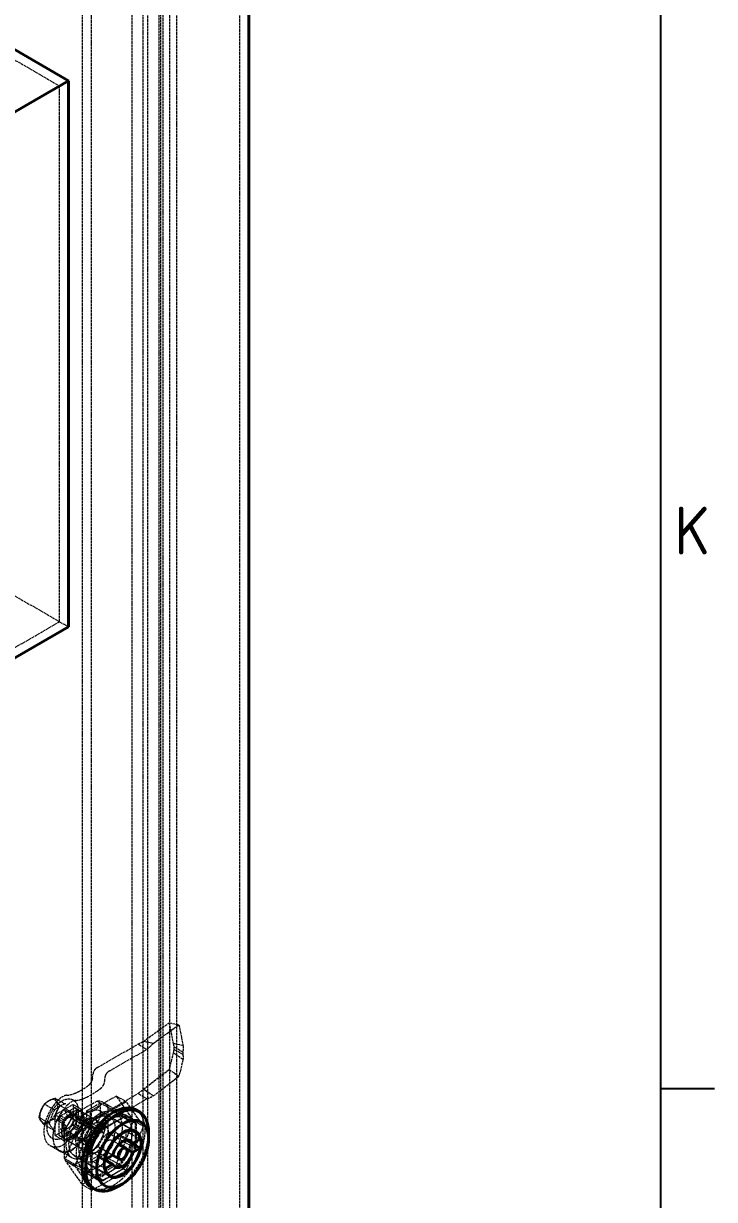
# Model space of a CAD drawing. Header units: millimetres. Extents: x 0 to 3567, y 0 to 2523.
# Drawn here: x 3387 to 3517.2, y 2081.6 to 2303.1 of the extents above; entities that cross this region are included whole.
import ezdxf

# ---------------------------------------------------------------- set-up
doc = ezdxf.new("R2010")
doc.units = ezdxf.units.MM
doc.header["$LTSCALE"] = 3
doc.linetypes.add('DASHED', pattern=[0.2067, 0.1654, -0.0413])
doc.layers.get('0').update_dxf_attribs({"color": 3, "lineweight": 25, "true_color": 0x00ff00})
doc.layers.add('가려진 것(ISO)', color=2, linetype='DASHED', lineweight=18, true_color=0xffff00)
doc.layers.add('가시적인 것(ISO)', color=3, linetype='Continuous', lineweight=40, true_color=0x00ff00)
doc.layers.add('경계(ISO)', color=7, linetype='Continuous', lineweight=25)
doc.styles.add('문자 텍스트_PSTEK_POSCO', font='isocp.shx')

# ---------------------------------------------------------------- blocks, each defined once
blk = doc.blocks.new('경계 Default Border')
at = {"layer": '경계(ISO)'}
blk.add_line((1169, 700.833), (1172.4, 700.833), dxfattribs=at)
at = {"layer": '경계(ISO)', "flags": 128}
blk.add_lwpolyline([(20, 20), (20, 821), (1169, 821), (1169, 20), (20, 20)], dxfattribs=at)
at = {"layer": '경계(ISO)', "color": 2, "true_color": 0xffff00, "insert": (1169.878, 734.361), "char_height": 3, "attachment_point": 7, "style": '문자 텍스트_PSTEK_POSCO'}
blk.add_mtext('K', dxfattribs=at)

msp = doc.modelspace()

# ---------------------------------------------------------------- linework, layer by layer
at = {"layer": '가려진 것(ISO)'}
for p, q in [((3412.9167, 2066.4377), (3412.9167, 2392.7098)), ((3414.6137, 2065.4579), (3414.6137, 2392.2199)), ((3415.8865, 2064.7231), (3415.8865, 2390.9951)), ((3427.7659, 2057.8645), (3427.7659, 2384.1365)), ((3409.5225, 2381.932), (3409.5225, 2068.3973)), ((3410.3711, 2381.4421), (3410.3711, 2067.9074)), ((3412.4924, 2367.48), (3412.4924, 2071.5817)), ((3413.3409, 2071.0918), (3413.3409, 2366.9901)), ((3398.0674, 2324.8581), (3398.0674, 2098.5252)), ((3407.4012, 2322.124), (3407.4012, 2096.362)), ((3399.7645, 2316.7351), (3399.7645, 2095.0968)), ((3382.7939, 2297.7185), (3393.8248, 2291.3499)), ((3393.8248, 2190.4309), (3393.8248, 2291.3499)), ((3382.7939, 2196.7996), (3393.8248, 2190.4309)), ((3264, 2115.4765), (3393.8248, 2190.4309)), ((3393.8248, 2190.4309), (3395.5218, 2189.4511)), ((3409.6194, 2111.3776), (3414.46, 2114.8951)), ((3411.4733, 2110.9971), (3416.314, 2114.5146)), ((3414.46, 2114.8951), (3416.314, 2114.5146)), ((3414.46, 2114.8951), (3415.2153, 2110.9725)), ((3416.314, 2114.5146), (3417.0693, 2110.592)), ((3410.2095, 2111.2565), (3409.6194, 2111.3776)), ((3411.4733, 2110.9971), (3410.2095, 2111.2565)), ((3415.8054, 2110.8514), (3415.2153, 2110.9725)), ((3400.9602, 2106.4631), (3408.5538, 2110.8436)), ((3403.2665, 2105.8348), (3410.2502, 2109.8634)), ((3409.0938, 2110.5316), (3408.5538, 2110.8436)), ((3410.2502, 2109.8634), (3409.0938, 2110.5316)), ((3415.2153, 2109.2255), (3414.46, 2106.07)), ((3415.8054, 2108.823), (3415.2153, 2109.2255)), ((3415.8849, 2110.04), (3415.3449, 2110.352)), ((3415.3449, 2110.352), (3415.3449, 2109.8621)), ((3415.8849, 2109.5501), (3415.3449, 2109.8621)), ((3417.0693, 2110.592), (3415.8054, 2110.8514)), ((3417.0693, 2107.9609), (3415.8054, 2108.823)), ((3417.0413, 2109.3718), (3415.8849, 2110.04)), ((3417.0413, 2108.8819), (3415.8849, 2109.5501)), ((3417.0413, 2109.3718), (3417.0413, 2108.8819)), ((3417.0693, 2107.9609), (3416.314, 2104.8054)), ((3409.6194, 2102.3643), (3414.46, 2106.07)), ((3411.4733, 2101.0998), (3416.314, 2104.8054)), ((3414.46, 2106.07), (3416.314, 2104.8054)), ((3410.2095, 2101.9618), (3409.6194, 2102.3643)), ((3394.723, 2099.6287), (3392.9197, 2100.6699)), ((3396.41, 2100.2749), (3396.48, 2100.2346)), ((3400.8986, 2100.1361), (3396.7636, 2097.7488)), ((3404.5268, 2101.083), (3398.0568, 2097.3475)), ((3406.3936, 2100.0052), (3399.9236, 2096.2698)), ((3400.8986, 2100.1361), (3406.0746, 2097.1477)), ((3400.9602, 2097.1551), (3408.5538, 2101.5355)), ((3403.2665, 2096.5267), (3410.2502, 2100.5553)), ((3407.7618, 2096.4807), (3404.5268, 2101.083)), ((3404.5268, 2101.083), (3406.3936, 2100.0052)), ((3409.6286, 2095.4029), (3406.3936, 2100.0052)), ((3409.0938, 2101.2235), (3408.5538, 2101.5355)), ((3410.2502, 2100.5553), (3409.0938, 2101.2235)), ((3411.4733, 2101.0998), (3410.2095, 2101.9618)), ((3392.7634, 2098.4974), (3390.9601, 2099.5385)), ((3392.9755, 2097.5467), (3396.3711, 2099.5054)), ((3395.7027, 2098.2348), (3393.8995, 2099.276)), ((3396.6527, 2098.8605), (3394.0515, 2097.3587)), ((3394.6632, 2098.545), (3397.124, 2097.1243)), ((3395.403, 2097.263), (3394.6632, 2098.545)), ((3394.6719, 2096.5665), (3398.0674, 2098.5252)), ((3397.5861, 2098.3216), (3394.9849, 2096.8198)), ((3395.7006, 2098.0518), (3399.3917, 2095.9208)), ((3396.3711, 2099.5054), (3396.3711, 2095.5862)), ((3396.3711, 2099.5054), (3398.0674, 2098.5252)), ((3396.6527, 2098.8605), (3397.5861, 2098.3216)), ((3396.7636, 2097.7488), (3401.9396, 2094.7604)), ((3396.8521, 2098.7726), (3402.3676, 2095.5883)), ((3397.028, 2095.6403), (3397.028, 2098.6439)), ((3397.5861, 2098.3216), (3397.9613, 2098.105)), ((3397.9613, 2095.1014), (3397.9613, 2098.105)), ((3398.0674, 2098.5252), (3398.0674, 2094.606)), ((3401.463, 2099.7491), (3398.9163, 2098.2801)), ((3398.9163, 2098.2801), (3398.9163, 2095.8306)), ((3398.9163, 2098.2801), (3399.5513, 2097.9131)), ((3400.5844, 2098.5095), (3399.5513, 2097.9131)), ((3399.5513, 2097.9131), (3399.5513, 2095.4636)), ((3405.1028, 2097.6889), (3401.2144, 2095.444)), ((3401.463, 2099.7491), (3401.463, 2097.2996)), ((3401.4631, 2099.7343), (3401.4631, 2097.2848)), ((3401.4882, 2098.2783), (3408.1492, 2094.4326)), ((3402.1011, 2099.8298), (3407.2771, 2096.8414)), ((3402.9677, 2094.1669), (3402.9677, 2098.9415)), ((3404.3368, 2098.0193), (3406.2036, 2096.9416)), ((3405.9513, 2097.199), (3405.1028, 2097.6889)), ((3391.7835, 2095.9721), (3389.9803, 2097.0132)), ((3392.7634, 2094.5782), (3390.9601, 2095.6193)), ((3394.723, 2095.7096), (3392.9197, 2096.7507)), ((3392.9755, 2093.6275), (3392.9755, 2097.5467)), ((3392.9755, 2097.5467), (3394.6719, 2096.5665)), ((3396.3711, 2095.5862), (3392.9755, 2093.6275)), ((3393.6763, 2096.7088), (3394.6097, 2096.1699)), ((3393.6763, 2096.7088), (3393.6763, 2093.7052)), ((3394.0515, 2097.3587), (3394.9849, 2096.8198)), ((3394.6097, 2096.1699), (3394.6097, 2093.1663)), ((3394.6719, 2092.6473), (3394.6719, 2096.5665)), ((3398.0568, 2097.3475), (3394.8218, 2089.0098)), ((3395.403, 2097.263), (3397.8637, 2095.8423)), ((3400.3448, 2095.0241), (3396.1021, 2097.4736)), ((3396.3711, 2095.5862), (3398.0674, 2094.606)), ((3399.9236, 2096.2698), (3396.6886, 2087.932)), ((3397.028, 2095.6403), (3397.9613, 2095.1014)), ((3397.8637, 2095.8423), (3397.124, 2097.1243)), ((3398.0568, 2097.3475), (3399.9236, 2096.2698)), ((3399.7859, 2095.5874), (3398.3058, 2095.5871)), ((3398.3058, 2095.5871), (3400.7665, 2094.1664)), ((3398.9163, 2095.8306), (3401.463, 2097.2996)), ((3398.9163, 2095.8306), (3399.5513, 2095.4636)), ((3399.5513, 2095.4636), (3400.5844, 2096.06)), ((3399.7859, 2095.5874), (3402.2466, 2094.1667)), ((3400.3611, 2096.816), (3400.5732, 2096.6935)), ((3406.0746, 2097.1477), (3401.9396, 2094.7604)), ((3402.0629, 2094.9541), (3405.9513, 2097.199)), ((3403.2676, 2097.1471), (3407.6372, 2094.6243)), ((3404.5268, 2088.143), (3407.7618, 2096.4807)), ((3406.0746, 2097.1477), (3408.1437, 2095.9532)), ((3407.3071, 2096.8933), (3406.4586, 2097.3832)), ((3407.4012, 2091.872), (3407.4012, 2096.362)), ((3408.2497, 2095.8721), (3407.4012, 2096.362)), ((3407.7618, 2096.4807), (3409.6286, 2095.4029)), ((3408.1437, 2091.1785), (3408.1437, 2095.9532)), ((3408.2497, 2095.8721), (3408.2497, 2091.3821)), ((3392.9755, 2093.6275), (3394.6719, 2092.6473)), ((3393.6763, 2093.7052), (3394.6097, 2093.1663)), ((3393.8521, 2093.5765), (3399.3676, 2090.3921)), ((3393.9006, 2094.9341), (3397.5917, 2092.8031)), ((3394.0515, 2093.4885), (3396.6527, 2094.9903)), ((3398.8448, 2092.426), (3394.6021, 2094.8755)), ((3398.0674, 2094.606), (3394.6719, 2092.6473)), ((3394.6945, 2094.165), (3399.8705, 2091.1767)), ((3394.6945, 2094.165), (3394.6945, 2089.3904)), ((3394.9849, 2092.9496), (3397.5861, 2094.4514)), ((3396.6527, 2094.9903), (3397.5861, 2094.4514)), ((3398.0674, 2094.606), (3398.0674, 2075.0109)), ((3399.7645, 2094.6069), (3399.7645, 2095.0968)), ((3399.7645, 2094.6069), (3399.7645, 2090.9731)), ((3402.2466, 2094.1667), (3400.7665, 2094.1664)), ((3402.0629, 2094.9541), (3401.2144, 2095.444)), ((3402.9677, 2094.1669), (3408.1437, 2091.1785)), ((3404.4139, 2094.2336), (3407.1292, 2092.6659)), ((3406.3055, 2094.5131), (3404.8706, 2093.6847)), ((3406.4254, 2092.7871), (3404.8706, 2093.6847)), ((3406.3055, 2094.5131), (3409.0208, 2092.9454)), ((3406.3936, 2087.0652), (3409.6286, 2095.4029)), ((3392.0337, 2091.7536), (3393.73, 2090.7734)), ((3392.33, 2093.2082), (3392.4, 2093.1678)), ((3394.6097, 2093.1663), (3394.9849, 2092.9496)), ((3394.8404, 2092.9366), (3397.5132, 2091.3934)), ((3398.9159, 2093.1372), (3398.4917, 2092.8922)), ((3398.9159, 2091.463), (3398.9159, 2086.973)), ((3399.7645, 2090.9731), (3398.9159, 2091.463)), ((3401.1071, 2091.5118), (3399.6723, 2090.6834)), ((3399.8705, 2091.1767), (3399.8705, 2086.402)), ((3403.8224, 2089.9442), (3401.1071, 2091.5118)), ((3403.5889, 2092.8047), (3405.0116, 2091.9832)), ((3404.8706, 2092.0191), (3405.4125, 2092.3319)), ((3406.4371, 2091.1147), (3404.8706, 2092.0191)), ((3405.9958, 2092.6687), (3406.3055, 2092.8475)), ((3406.3055, 2092.8475), (3406.413, 2092.7853)), ((3408.2497, 2091.3821), (3407.4012, 2091.872)), ((3407.4012, 2091.872), (3407.4012, 2069.6221)), ((3393.6704, 2090.9101), (3396.1311, 2089.4894)), ((3394.6945, 2089.3904), (3399.8705, 2086.402)), ((3394.8218, 2089.0098), (3398.0568, 2084.4075)), ((3394.8218, 2089.0098), (3396.6886, 2087.932)), ((3396.5982, 2089.8086), (3403.2592, 2085.9629)), ((3396.7636, 2088.1958), (3400.8986, 2090.5831)), ((3398.4676, 2088.8333), (3402.8372, 2086.3104)), ((3399.6723, 2090.6834), (3402.3343, 2089.1465)), ((3399.6723, 2089.0178), (3401.1071, 2089.8462)), ((3399.6723, 2089.0178), (3402.3061, 2087.4971)), ((3399.7645, 2086.4831), (3399.7645, 2090.9731)), ((3400.8986, 2090.5831), (3406.0746, 2087.5947)), ((3402.3328, 2089.1385), (3401.1071, 2089.8462)), ((3401.5639, 2089.2973), (3404.2792, 2087.7296)), ((3402.3889, 2090.7262), (3403.7829, 2089.9214)), ((3395.5611, 2088.5021), (3400.7371, 2085.5138)), ((3396.6886, 2087.932), (3399.9236, 2083.3297)), ((3398.0568, 2084.4075), (3404.5268, 2088.143)), ((3398.2468, 2087.4712), (3400.1136, 2086.3934)), ((3399.7645, 2086.4831), (3398.9159, 2086.973)), ((3399.9236, 2083.3297), (3406.3936, 2087.0652)), ((3401.2144, 2085.646), (3405.1028, 2087.891)), ((3401.9396, 2085.2074), (3406.0746, 2087.5947)), ((3405.9513, 2087.4011), (3402.0629, 2085.1561)), ((3404.5268, 2088.143), (3406.3936, 2087.0652)), ((3405.9513, 2087.4011), (3405.1028, 2087.891)), ((3398.0568, 2084.4075), (3399.9236, 2083.3297)), ((3399.7645, 2086.4831), (3399.7645, 2074.0311)), ((3400.7071, 2085.4618), (3399.8586, 2085.9517)), ((3399.8705, 2086.402), (3401.9396, 2085.2074)), ((3402.0629, 2085.1561), (3401.2144, 2085.646))]:
    msp.add_line(p, q, dxfattribs=at)
for centre, major_axis, ratio, start_param, end_param in [((3403.0806, 2105.2378), (-3, 0), 0.57735027, 5.49736166, 5.69199584), ((3405.3869, 2104.6095), (3, 0), 0.57735027, 2.35576901, 2.55042781), ((3391.7883, 2098.2321), (1.2, 2.0785), 0.57735027, 0.78539816, 1.83259571), ((3394.8855, 2096.6889), (-2.8518, -4.9353), 0.57759587, 4.21366934, 6.78233075), ((3391.7883, 2098.2321), (1.2, 2.0785), 0.57735027, 6.02138587, 7.06858347), ((3391.7883, 2098.2321), (1.2, 2.0785), 0.57735027, 4.97418837, 6.02138587), ((3394.3458, 2098.4922), (1.501, 2.5975), 0.57759587, 0.3818187, 1.07207669), ((3397.6812, 2109.4263), (-4.5029, -7.7926), 0.57759587, 0.3818187, 0.71306274), ((3396.0422, 2097.512), (1.501, 2.5975), 0.57759587, 0.3818187, 1.07207669), ((3399.3775, 2108.446), (-4.5029, -7.7926), 0.57759587, 0.3818187, 0.71306276), ((3398.8311, 2094.166), (3.27, 5.6638), 0.57735027, 5.96128218, 6.60508843), ((3391.7883, 2098.2321), (-1.2, -2.0785), 0.57735027, 4.97418837, 6.02138587), ((3391.7883, 2098.2321), (-1.2, -2.0785), 0.57735027, 0.78539816, 1.83259571), ((3396.3704, 2095.5867), (-2.7, -4.6765), 0.57735027, 4.39048585, 8.17588476), ((3396.5819, 2095.7087), (-2.8518, -4.9353), 0.57759587, 4.21366934, 6.78233075), ((3398.8311, 2094.166), (3.27, 5.6638), 0.57735027, 1.2488932, 1.89269945), ((3396.2855, 2095.6356), (1.5, 2.5981), 0.57735027, 0.12541083, 1.44538549), ((3395.3521, 2096.1745), (1.5, 2.5981), 0.57735027, 6.15777447, 6.40859614), ((3396.2855, 2095.6356), (1.5, 2.5981), 0.57735027, 4.83779981, 6.15777447), ((3404.0071, 2091.1776), (-4.2, -7.2746), 0.57735027, 0, 3.14159265), ((3398.4631, 2099.7343), (3, 0), 0.57735027, 5.49778714, 6.29175516), ((3403.1586, 2091.6675), (3.3, 5.7158), 0.57735027, 5.92748681, 6.6388838), ((3391.7883, 2098.2321), (-1.2, -2.0785), 0.57735027, 6.02138587, 7.06858347), ((3395.3521, 2096.1745), (1.5, 2.5981), 0.57735027, 1.44538549, 1.69620716), ((3396.2855, 2095.6356), (-1.5, -2.5981), 0.57735027, 4.83779981, 6.15777447), ((3396.3704, 2095.5867), (-1.53, -2.65), 0.57735027, 4.39048585, 8.17588476), ((3398.8311, 2094.166), (-2.7, -4.6765), 0.57735027, 4.39048585, 8.17588476), ((3395.3521, 2096.1745), (1.5, 2.5981), 0.57735027, 4.58697815, 4.83779981), ((3398.8311, 2094.166), (1.53, 2.65), 0.57735027, 5.03429211, 7.53207851), ((3398.4631, 2097.2848), (3, 0), 0.57735027, 5.49778714, 6.29175516), ((3403.0806, 2095.9298), (3, 0), 0.57735027, 2.35576901, 2.55040319), ((3405.3869, 2095.3014), (-3, 0), 0.57735027, 5.49736166, 5.69202046), ((3404.0071, 2091.1776), (3.3, 5.7158), 0.57735027, 5.92748681, 6.6388838), ((3404.0071, 2091.1776), (3.27, 5.6638), 0.57735027, 5.96128218, 6.60508843), ((3395.3521, 2096.1745), (-1.5, -2.5981), 0.57735027, 6.15777447, 6.40859614), ((3396.2855, 2095.6356), (-1.5, -2.5981), 0.57735027, 0.12541083, 1.44538549), ((3397.6812, 2087.1769), (4.5029, 7.7926), 0.57759587, 0.85815926, 1.18940326), ((3399.3775, 2086.1967), (4.5029, 7.7926), 0.57759587, 0.85815924, 1.18940325), ((3403.1586, 2091.6675), (-3.3, -5.7158), 0.57735027, 4.35669048, 5.06808748), ((3404.0071, 2091.1776), (3.3, 5.7158), 0.57735027, 1.21509783, 1.92649482), ((3404.0071, 2091.1776), (3.27, 5.6638), 0.57735027, 1.2488932, 1.89269945), ((3398.8311, 2094.166), (3.27, 5.6638), 0.57735027, 4.39048585, 5.03429211), ((3402.9889, 2091.7655), (1.425, 2.4682), 0.57735027, 5.86379946, 8.27336748), ((3404.6435, 2090.8101), (4.2, 7.2746), 0.57735027, 3.92699082, 5.49778714), ((3402.9889, 2091.7655), (2.4, 4.1569), 0.57735027, 5.28365446, 5.71191983), ((3394.3458, 2094.2628), (-1.501, -2.5975), 0.57759587, 0.49914544, 1.1894033), ((3396.0422, 2093.2826), (1.501, 2.5975), 0.57759587, 3.6407381, 4.33099599), ((3402.9889, 2091.7655), (1.425, 2.4682), 0.57735027, 4.07221365, 5.13177483), ((3403.1586, 2091.6675), (3.3, 5.7158), 0.57735027, 4.35669048, 5.06808748), ((3404.0071, 2091.1776), (-3.3, -5.7158), 0.57735027, 1.21509783, 1.92649482), ((3404.0071, 2091.1776), (3.27, 5.6638), 0.57735027, 4.39048585, 5.03429211), ((3398.8311, 2094.166), (-3.27, -5.6638), 0.57735027, 5.96128218, 6.60508843), ((3402.9889, 2091.7655), (-2.4, -4.1569), 0.57735027, 5.28365446, 5.71191983), ((3402.9889, 2091.7655), (-1.425, -2.4682), 0.57735027, 5.86379946, 6.92336064), ((3403.1586, 2091.6675), (-3.3, -5.7158), 0.57735027, 5.92748681, 6.6388838), ((3404.0071, 2091.1776), (-3.3, -5.7158), 0.57735027, 5.92748681, 6.6388838), ((3404.0071, 2091.1776), (-3.27, -5.6638), 0.57735027, 5.96128218, 6.60508843)]:
    msp.add_ellipse(centre, major_axis=major_axis, ratio=ratio, start_param=start_param, end_param=end_param, dxfattribs=at)
for centre, major_axis in [((3395.3521, 2096.1745), (-0.75, -1.299)), ((3399.0432, 2094.0435), (-2.445, -4.2349)), ((3401.2918, 2092.7452), (-3.045, -5.2741)), ((3400.8676, 2092.9902), (-2.4, -4.1569)), ((3403.1586, 2091.6675), (-3.045, -5.2741)), ((3399.0432, 2094.0435), (-1.53, -2.65)), ((3398.4917, 2094.3619), (-0.9, -1.5588)), ((3400.8676, 2092.9902), (-1.5, -2.5981)), ((3398.9159, 2094.117), (-0.6, -1.0392)), ((3399.5948, 2093.725), (-0.75, -1.299)), ((3402.9889, 2091.7655), (-0.6, -1.0392))]:
    msp.add_ellipse(centre, major_axis=major_axis, ratio=0.57735027, dxfattribs=at)
for points in [[(3408.5538, 2110.8436), (3408.9291, 2111.0126), (3409.2849, 2111.1929), (3409.6194, 2111.3776)], [(3410.2502, 2109.8634), (3410.6981, 2110.2233), (3411.107, 2110.6058), (3411.4733, 2110.9971)], [(3415.2153, 2110.9725), (3415.2792, 2110.759), (3415.3218, 2110.5499), (3415.3449, 2110.352)], [(3415.3449, 2109.8621), (3415.3218, 2109.6376), (3415.2792, 2109.4243), (3415.2153, 2109.2255)], [(3417.0693, 2110.592), (3417.1013, 2110.1719), (3417.0908, 2109.7606), (3417.0413, 2109.3718)], [(3417.0413, 2108.8819), (3417.0908, 2108.5502), (3417.1013, 2108.241), (3417.0693, 2107.9609)], [(3408.5538, 2101.5355), (3408.9291, 2101.7994), (3409.2849, 2102.0746), (3409.6194, 2102.3643)], [(3410.2502, 2100.5553), (3410.6981, 2100.7121), (3411.107, 2100.8914), (3411.4733, 2101.0998)], [(3392.8706, 2098.472), (3392.4172, 2097.6792), (3392.0664, 2096.7768), (3391.8503, 2095.8451)], [(3393.7754, 2099.1018), (3393.4389, 2098.9076), (3393.1396, 2098.6929), (3392.8673, 2098.468)], [(3394.8636, 2099.6227), (3394.4766, 2099.4658), (3394.1071, 2099.2933), (3393.7754, 2099.1018)], [(3391.8409, 2095.9163), (3392.0467, 2095.5321), (3392.377, 2095.0607), (3392.8097, 2094.5383)]]:
    msp.add_open_spline(points, degree=3, dxfattribs=at)
for points, knots in [([(3400.0028, 2104.4331), (3399.9921, 2104.3495), (3399.975, 2104.2653), (3399.951, 2104.181), (3399.927, 2104.0967), (3399.8961, 2104.0123), (3399.858, 2103.9286)], [0, 0, 0, 0, 0.5, 0.5, 0.5, 1, 1, 1, 1]), ([(3400.0028, 2104.4331), (3400.0181, 2104.5526), (3400.0334, 2104.6732), (3400.064, 2104.9163), (3400.0792, 2105.0389), (3400.0944, 2105.1626)], [-0.163488648, -0.163488648, -0.163488648, -0.163488648, -0.081744783, -0.081744783, -0.000001, -0.000001, -0.000001, -0.000001]), ([(3400.22, 2105.6586), (3400.1874, 2105.573), (3400.1608, 2105.4886), (3400.14, 2105.4058), (3400.1234, 2105.3394), (3400.1104, 2105.274), (3400.1008, 2105.2098), (3400.0985, 2105.194), (3400.0964, 2105.1782), (3400.0944, 2105.1626)], [0, 0, 0, 0, 0.5, 0.5, 0.5, 0.90109446, 0.90109446, 0.90109446, 1, 1, 1, 1]), ([(3400.5898, 2106.2032), (3400.482, 2106.1088), (3400.3869, 2105.993), (3400.2773, 2105.795), (3400.2468, 2105.7282), (3400.22, 2105.6586)], [-3.849106129, -3.849106129, -3.849106129, -3.849106129, -3.75506018, -3.75506018, -3.711436014, -3.711436014, -3.711436014, -3.711436014]), ([(3402.3091, 2103.8047), (3402.3244, 2103.9242), (3402.3397, 2104.0448), (3402.3703, 2104.288), (3402.3855, 2104.4106), (3402.4007, 2104.5342)], [-0.163488339, -0.163488339, -0.163488339, -0.163488339, -0.081744636, -0.081744636, -0.000001, -0.000001, -0.000001, -0.000001]), ([(3402.4007, 2104.5342), (3402.4026, 2104.5497), (3402.4047, 2104.5652), (3402.407, 2104.5808), (3402.4166, 2104.6452), (3402.4296, 2104.7108), (3402.4463, 2104.7775), (3402.4671, 2104.8603), (3402.4936, 2104.9447), (3402.5262, 2105.0302)], [0, 0, 0, 0, 0.09749081, 0.09749081, 0.09749081, 0.5, 0.5, 0.5, 1, 1, 1, 1]), ([(3402.5262, 2105.0302), (3402.5531, 2105.0997), (3402.5835, 2105.1666), (3402.6932, 2105.3646), (3402.7883, 2105.4804), (3402.896, 2105.5748)], [3.711492057, 3.711492057, 3.711492057, 3.711492057, 3.75511823, 3.75511823, 3.849166644, 3.849166644, 3.849166644, 3.849166644]), ([(3397.2197, 2101.8309), (3397.4947, 2101.9665), (3397.7898, 2102.1266), (3398.0383, 2102.2682), (3398.2868, 2102.4097), (3398.4887, 2102.5327), (3398.7225, 2102.6898), (3398.856, 2102.7795), (3398.9998, 2102.8803), (3399.137, 2102.9812)], [0, 0, 0, 0, 0.38901968, 0.38901968, 0.38901968, 0.77803936, 0.77803936, 0.77803936, 1, 1, 1, 1]), ([(3398.916, 2100.8507), (3399.3373, 2101.0584), (3399.76, 2101.2936), (3400.6045, 2101.8172), (3401.0255, 2102.1051), (3401.4433, 2102.4177)], [-0.597287715, -0.597287715, -0.597287715, -0.597287715, -0.298655583, -0.298655583, -0.000088643, -0.000088643, -0.000088643, -0.000088643]), ([(3399.6461, 2103.5273), (3399.5909, 2103.4331), (3399.5225, 2103.3398), (3399.3484, 2103.1508), (3399.2472, 2103.0621), (3399.137, 2102.9812)], [-0.152571673, -0.152571673, -0.152571673, -0.152571673, -0.078576825, -0.078576825, -0.000001, -0.000001, -0.000001, -0.000001]), ([(3399.858, 2103.9286), (3399.8293, 2103.8656), (3399.797, 2103.8007), (3399.7616, 2103.7338), (3399.7261, 2103.6669), (3399.6875, 2103.598), (3399.6461, 2103.5273)], [0, 0, 0, 0, 0.5, 0.5, 0.5, 1, 1, 1, 1]), ([(3401.4433, 2102.4177), (3401.558, 2102.5035), (3401.663, 2102.5966), (3401.8516, 2102.7967), (3401.9349, 2102.9034), (3402.0064, 2103.0165)], [0.000088647, 0.000088647, 0.000088647, 0.000088647, 0.082056196, 0.082056196, 0.164233175, 0.164233175, 0.164233175, 0.164233175]), ([(3402.0064, 2103.0165), (3402.0171, 2103.0334), (3402.0276, 2103.0502), (3402.0481, 2103.0836), (3402.0582, 2103.1002), (3402.0679, 2103.1166)], [0.000001, 0.000001, 0.000001, 0.000001, 0.0123133097, 0.0123133097, 0.024625646, 0.024625646, 0.024625646, 0.024625646]), ([(3402.0679, 2103.1166), (3402.1334, 2103.2264), (3402.1866, 2103.3403), (3402.2666, 2103.5709), (3402.294, 2103.6872), (3402.3091, 2103.8047)], [0.000001, 0.000001, 0.000001, 0.000001, 0.082452583, 0.082452583, 0.162822758, 0.162822758, 0.162822758, 0.162822758]), ([(3396.41, 2100.2749), (3396.191, 2100.4014), (3395.9418, 2100.4736), (3395.4018, 2100.5091), (3395.1095, 2100.465), (3394.4965, 2100.2615), (3394.1751, 2100.0914), (3393.5485, 2099.6434), (3393.2436, 2099.3635), (3392.6846, 2098.7271), (3392.4302, 2098.3712), (3391.9947, 2097.6183), (3391.8134, 2097.2216), (3391.5409, 2096.4232), (3391.4499, 2096.0217), (3391.3711, 2095.2495), (3391.3836, 2094.879), (3391.5209, 2094.211), (3391.6443, 2093.9114), (3391.9629, 2093.4775), (3392.1338, 2093.3215), (3392.33, 2093.2082)], [0.78539816, 0.78539816, 0.78539816, 0.78539816, 1.06263728, 1.06263728, 1.36138822, 1.36138822, 1.6893157, 1.6893157, 2.02308249, 2.02308249, 2.35472656, 2.35472656, 2.6852932, 2.6852932, 3.0169127, 3.0169127, 3.35066024, 3.35066024, 3.67860582, 3.67860582, 3.92699082, 3.92699082, 3.92699082, 3.92699082]), ([(3392.4, 2093.1678), (3392.619, 2093.0413), (3392.8682, 2092.9691), (3393.4082, 2092.9336), (3393.7005, 2092.9778), (3394.3134, 2093.1812), (3394.6348, 2093.3513), (3395.2615, 2093.7993), (3395.5663, 2094.0792), (3396.1253, 2094.7156), (3396.3797, 2095.0716), (3396.8153, 2095.8245), (3396.9966, 2096.2212), (3397.2691, 2097.0196), (3397.36, 2097.4211), (3397.4389, 2098.1932), (3397.4264, 2098.5638), (3397.2891, 2099.2318), (3397.1656, 2099.5314), (3396.8471, 2099.9653), (3396.6762, 2100.1213), (3396.48, 2100.2346)], [3.92699082, 3.92699082, 3.92699082, 3.92699082, 4.20422994, 4.20422994, 4.50298087, 4.50298087, 4.83090835, 4.83090835, 5.16467514, 5.16467514, 5.49631921, 5.49631921, 5.82688585, 5.82688585, 6.15850536, 6.15850536, 6.49225289, 6.49225289, 6.82019847, 6.82019847, 7.06858347, 7.06858347, 7.06858347, 7.06858347]), ([(3392.7634, 2098.4974), (3392.7806, 2098.4874), (3392.7962, 2098.4797), (3392.8247, 2098.468), (3392.8371, 2098.4647), (3392.8579, 2098.4628), (3392.8654, 2098.4651), (3392.8734, 2098.4752), (3392.874, 2098.4828), (3392.8713, 2098.493), (3392.8713, 2098.4932), (3392.8712, 2098.4934)], [0.0000072529, 0.0000072529, 0.0000072529, 0.0000072529, 0.0121829884, 0.0121829884, 0.0255410358, 0.0255410358, 0.0408592426, 0.0408592426, 0.0558401165, 0.0558401165, 0.0561514092, 0.0561514092, 0.0561514092, 0.0561514092]), ([(3393.9006, 2094.9341), (3393.9975, 2094.8781), (3394.1159, 2094.8541), (3394.372, 2094.8833), (3394.4993, 2094.9226), (3394.7583, 2095.0535), (3394.8893, 2095.1422), (3395.1456, 2095.3628), (3395.2708, 2095.4949), (3395.5017, 2095.7902), (3395.6072, 2095.9536), (3395.7862, 2096.2941), (3395.8597, 2096.4712), (3395.9668, 2096.8189), (3396.0007, 2096.9896), (3396.0272, 2097.3049), (3396.0202, 2097.4497), (3395.9708, 2097.6998), (3395.9284, 2097.8044), (3395.8253, 2097.9589), (3395.7672, 2098.0133), (3395.7006, 2098.0518)], [3.92699082, 3.92699082, 3.92699082, 3.92699082, 4.33097101, 4.33097101, 4.64999916, 4.64999916, 4.9531589, 4.9531589, 5.25835619, 5.25835619, 5.56618012, 5.56618012, 5.87462987, 5.87462987, 6.18147176, 6.18147176, 6.48526096, 6.48526096, 6.7908231, 6.7908231, 7.06858347, 7.06858347, 7.06858347, 7.06858347]), ([(3394.723, 2099.6287), (3394.7402, 2099.6188), (3394.7587, 2099.6127), (3394.7987, 2099.6077), (3394.82, 2099.6095), (3394.8648, 2099.6215), (3394.888, 2099.6329), (3394.9307, 2099.663), (3394.9503, 2099.6816), (3394.968, 2099.7035), (3394.9684, 2099.7039), (3394.9687, 2099.7044)], [-0.0560463713, -0.0560463713, -0.0560463713, -0.0560463713, -0.043826559, -0.043826559, -0.0304159948, -0.0304159948, -0.0150386941, -0.0150386941, 0, 0, 0.000312487, 0.000312487, 0.000312487, 0.000312487]), ([(3395.7027, 2098.2348), (3395.7199, 2098.2249), (3395.7398, 2098.2168), (3395.7856, 2098.2036), (3395.8114, 2098.199), (3395.8682, 2098.1939), (3395.8993, 2098.1941), (3395.9593, 2098.1995), (3395.9884, 2098.2047), (3396.0163, 2098.2121), (3396.0169, 2098.2122), (3396.0175, 2098.2124)], [-0.0560557764, -0.0560557764, -0.0560557764, -0.0560557764, -0.043849048, -0.043849048, -0.0304152406, -0.0304152406, -0.0150467208, -0.0150467208, 0, 0, 0.0003147423, 0.0003147423, 0.0003147423, 0.0003147423]), ([(3391.7835, 2095.9721), (3391.8008, 2095.9622), (3391.8149, 2095.9507), (3391.8377, 2095.9243), (3391.8456, 2095.9094), (3391.8544, 2095.8766), (3391.8541, 2095.8586), (3391.8447, 2095.824), (3391.8358, 2095.8072), (3391.823, 2095.7911), (3391.8228, 2095.7907), (3391.8225, 2095.7904)], [-0.0560557269, -0.0560557269, -0.0560557269, -0.0560557269, -0.0438465925, -0.0438465925, -0.0304152406, -0.0304152406, -0.0150467208, -0.0150467208, 0, 0, 0.0003147423, 0.0003147423, 0.0003147423, 0.0003147423]), ([(3394.723, 2095.7096), (3394.7402, 2095.6996), (3394.7587, 2095.6877), (3394.7987, 2095.6598), (3394.82, 2095.6437), (3394.8648, 2095.6077), (3394.888, 2095.5876), (3394.9307, 2095.5483), (3394.9503, 2095.529), (3394.968, 2095.5101), (3394.9684, 2095.5098), (3394.9687, 2095.5094)], [0.0000072529, 0.0000072529, 0.0000072529, 0.0000072529, 0.0121829884, 0.0121829884, 0.0255410358, 0.0255410358, 0.0408592426, 0.0408592426, 0.0558401165, 0.0558401165, 0.0561514092, 0.0561514092, 0.0561514092, 0.0561514092]), ([(3399.137, 2095.3016), (3399.2459, 2095.3472), (3399.346, 2095.3948), (3399.5208, 2095.4809), (3399.5902, 2095.5163), (3399.6461, 2095.5383)], [0.000001, 0.000001, 0.000001, 0.000001, 0.077651727, 0.077651727, 0.152746465, 0.152746465, 0.152746465, 0.152746465]), ([(3399.6461, 2095.5383), (3399.6873, 2095.5546), (3399.7259, 2095.5758), (3399.7614, 2095.6017), (3399.7968, 2095.6276), (3399.8292, 2095.6582), (3399.858, 2095.6932)], [0, 0, 0, 0, 0.5, 0.5, 0.5, 1, 1, 1, 1]), ([(3399.858, 2095.6932), (3399.8961, 2095.7395), (3399.927, 2095.7857), (3399.951, 2095.8316), (3399.9749, 2095.8775), (3399.9921, 2095.9231), (3400.0028, 2095.9681)], [0, 0, 0, 0, 0.5, 0.5, 0.5, 1, 1, 1, 1]), ([(3400.0028, 2095.9681), (3400.0181, 2096.0325), (3400.0334, 2096.0954), (3400.064, 2096.2185), (3400.0792, 2096.2786), (3400.0944, 2096.3372)], [-0.163488648, -0.163488648, -0.163488648, -0.163488648, -0.081744783, -0.081744783, -0.000001, -0.000001, -0.000001, -0.000001]), ([(3400.0944, 2096.3372), (3400.0964, 2096.3446), (3400.0985, 2096.3521), (3400.1008, 2096.3594), (3400.1104, 2096.3894), (3400.1234, 2096.419), (3400.1401, 2096.4479), (3400.1609, 2096.4839), (3400.1874, 2096.519), (3400.22, 2096.5526)], [0, 0, 0, 0, 0.09882986, 0.09882986, 0.09882986, 0.5, 0.5, 0.5, 1, 1, 1, 1]), ([(3400.22, 2096.5526), (3400.2468, 2096.5802), (3400.2773, 2096.6106), (3400.3869, 2096.716), (3400.482, 2096.8022), (3400.5898, 2096.8951)], [-2.392317062, -2.392317062, -2.392317062, -2.392317062, -2.348692896, -2.348692896, -2.254646947, -2.254646947, -2.254646947, -2.254646947]), ([(3402.3091, 2095.3398), (3402.3244, 2095.4041), (3402.3397, 2095.4671), (3402.3703, 2095.5901), (3402.3855, 2095.6502), (3402.4007, 2095.7088)], [-0.163488339, -0.163488339, -0.163488339, -0.163488339, -0.081744636, -0.081744636, -0.000001, -0.000001, -0.000001, -0.000001]), ([(3402.5262, 2095.9242), (3402.4936, 2095.8905), (3402.4671, 2095.8555), (3402.4463, 2095.8195), (3402.4296, 2095.7905), (3402.4166, 2095.7608), (3402.407, 2095.7308), (3402.4047, 2095.7235), (3402.4026, 2095.7162), (3402.4007, 2095.7088)], [0, 0, 0, 0, 0.5, 0.5, 0.5, 0.90250589, 0.90250589, 0.90250589, 1, 1, 1, 1]), ([(3402.896, 2096.2667), (3402.7389, 2096.1315), (3402.6167, 2096.0167), (3402.5328, 2095.9309), (3402.5295, 2095.9275), (3402.5262, 2095.9242)], [-2.326753327, -2.326753327, -2.326753327, -2.326753327, -2.192333013, -2.192333013, -2.186742049, -2.186742049, -2.186742049, -2.186742049]), ([(3392.7634, 2094.5782), (3392.7806, 2094.5683), (3392.7962, 2094.5547), (3392.8247, 2094.5201), (3392.8371, 2094.4989), (3392.8579, 2094.449), (3392.8654, 2094.4199), (3392.8734, 2094.3605), (3392.874, 2094.3302), (3392.8713, 2094.2996), (3392.8713, 2094.299), (3392.8712, 2094.2984)], [-0.0560463693, -0.0560463693, -0.0560463693, -0.0560463693, -0.043826559, -0.043826559, -0.0304159948, -0.0304159948, -0.0150386941, -0.0150386941, 0, 0, 0.000312487, 0.000312487, 0.000312487, 0.000312487]), ([(3397.2197, 2094.2398), (3397.4947, 2094.4216), (3397.7898, 2094.6019), (3398.0383, 2094.747), (3398.2868, 2094.8922), (3398.4887, 2095.0021), (3398.7225, 2095.1148), (3398.856, 2095.179), (3398.9998, 2095.2442), (3399.137, 2095.3016)], [0, 0, 0, 0, 0.38901971, 0.38901971, 0.38901971, 0.77803941, 0.77803941, 0.77803941, 1, 1, 1, 1]), ([(3398.916, 2093.2596), (3399.3373, 2093.538), (3399.76, 2093.7904), (3400.6045, 2094.2411), (3401.0255, 2094.4389), (3401.4433, 2094.6084)], [-0.597287715, -0.597287715, -0.597287715, -0.597287715, -0.298655583, -0.298655583, -0.000088643, -0.000088643, -0.000088643, -0.000088643]), ([(3402.0064, 2094.9115), (3401.9349, 2094.8594), (3401.8517, 2094.8067), (3401.6631, 2094.7044), (3401.5581, 2094.6549), (3401.4433, 2094.6084)], [-0.164233159, -0.164233159, -0.164233159, -0.164233159, -0.082091671, -0.082091671, -0.000088647, -0.000088647, -0.000088647, -0.000088647]), ([(3402.0679, 2094.9625), (3402.0582, 2094.9533), (3402.0481, 2094.9445), (3402.0276, 2094.9275), (3402.0171, 2094.9193), (3402.0064, 2094.9115)], [0.000001, 0.000001, 0.000001, 0.000001, 0.0123133325, 0.0123133325, 0.0246256386, 0.0246256386, 0.0246256386, 0.0246256386]), ([(3402.3091, 2095.3398), (3402.294, 2095.2765), (3402.2666, 2095.2135), (3402.1866, 2095.0872), (3402.1334, 2095.0241), (3402.0679, 2094.9625)], [-0.162822762, -0.162822762, -0.162822762, -0.162822762, -0.08246392, -0.08246392, -0.000001, -0.000001, -0.000001, -0.000001])]:
    msp.add_open_spline(points, degree=3, knots=knots, dxfattribs=at)
for points, weights in [([(3390.9601, 2099.5385), (3391.3336, 2099.9292), (3391.7883, 2100.1917)], [2.05513439892, 2.2140995979, 2.2140995979]), ([(3391.7883, 2100.1917), (3392.243, 2100.4542), (3392.9197, 2100.6699)], [2.2140995979, 2.2140995979, 2.05513439893]), ([(3392.9197, 2100.6699), (3393.0306, 2100.3839), (3393.258, 2100.0604)], [2.05513439892, 2.21409961349, 2.2140995979]), ([(3393.258, 2100.0604), (3393.4854, 2099.737), (3393.8995, 2099.276)], [2.2140995979, 2.21409958232, 2.05513439893]), ([(3389.9803, 2097.0132), (3390.0912, 2097.7774), (3390.3186, 2098.3634)], [2.05513277493, 2.21409784831, 2.21409784829]), ([(3390.3186, 2098.3634), (3390.546, 2098.9494), (3390.9601, 2099.5385)], [2.21409784829, 2.21409784827, 2.05513277492]), ([(3393.258, 2098.1008), (3393.0306, 2097.5148), (3392.9197, 2096.7507)], [2.21409784829, 2.21409784827, 2.05513277493]), ([(3393.8995, 2099.276), (3393.4854, 2098.6868), (3393.258, 2098.1008)], [2.05513277492, 2.2140978483, 2.21409784829]), ([(3390.3186, 2096.4038), (3390.0912, 2096.7272), (3389.9803, 2097.0132)], [2.2140995979, 2.21409958201, 2.05513439892]), ([(3390.9601, 2095.6193), (3390.546, 2096.0803), (3390.3186, 2096.4038)], [2.05513439893, 2.2140996138, 2.2140995979]), ([(3391.7883, 2096.2725), (3391.3336, 2096.01), (3390.9601, 2095.6193)], [2.21410026725, 2.21410026725, 2.05513502021]), ([(3392.9197, 2096.7507), (3392.243, 2096.535), (3391.7883, 2096.2725)], [2.0551350202, 2.21410026725, 2.21410026725])]:
    msp.add_rational_spline(points, weights, degree=2, dxfattribs=at)
at = {"layer": '가시적인 것(ISO)'}
for p, q in [((3429.4629, 2056.8847), (3429.4629, 2385.1163)), ((3383.6424, 2299.1882), (3395.5218, 2292.3297)), ((3395.5218, 2292.3297), (3264, 2216.3955)), ((3395.5218, 2189.4511), (3395.5218, 2292.3297)), ((3264, 2113.5169), (3395.5218, 2189.4511)), ((3408.2071, 2098.4522), (3408.8435, 2098.0848)), ((3407.6372, 2094.6243), (3408.1042, 2094.3547)), ((3410.5832, 2093.0147), (3410.5832, 2094.2394)), ((3405.0116, 2091.9832), (3406.3042, 2091.237)), ((3405.4125, 2092.3319), (3405.9958, 2092.6687)), ((3406.413, 2092.7853), (3409.0208, 2091.2798)), ((3407.5859, 2092.117), (3406.4254, 2092.7871)), ((3407.5859, 2090.4514), (3406.4371, 2091.1147)), ((3409.0208, 2092.9454), (3407.5859, 2092.117)), ((3409.0208, 2091.2798), (3407.5859, 2090.4514)), ((3403.8224, 2088.2785), (3402.3328, 2089.1385)), ((3402.3343, 2089.1465), (3402.3876, 2089.1158)), ((3402.3876, 2089.1158), (3403.8224, 2089.9442)), ((3403.7829, 2089.9214), (3405.1042, 2089.1585)), ((3402.3061, 2087.4971), (3402.3876, 2087.4501)), ((3402.3876, 2087.4501), (3403.8224, 2088.2785)), ((3402.8372, 2086.3104), (3403.3042, 2086.0409)), ((3405.7042, 2084.564), (3404.6435, 2083.9516)), ((3399.8071, 2083.903), (3400.4435, 2083.5355))]:
    msp.add_line(p, q, dxfattribs=at)
for centre, major_axis, start_param, end_param in [((3404.0071, 2091.1776), (4.2, 7.2746), 0, 3.14159265), ((3404.6435, 2090.8101), (4.2, 7.2746), 5.49778714, 10.21017612), ((3405.7042, 2090.1978), (2.4, 4.1569), 5.71191983, 8.42524711), ((3405.7042, 2090.1978), (-2.4, -4.1569), 5.71191983, 8.42524711), ((3405.7042, 2090.1978), (1.425, 2.4682), 5.86379946, 8.27336748), ((3402.9889, 2091.7655), (1.425, 2.4682), 3.78176799, 4.07221365), ((3405.7042, 2090.1978), (-1.425, -2.4682), 5.86379946, 8.27336748)]:
    msp.add_ellipse(centre, major_axis=major_axis, ratio=0.57735027, start_param=start_param, end_param=end_param, dxfattribs=at)
for major_axis in [(-3.45, -5.9756), (-2.445, -4.2349), (-0.6, -1.0392)]:
    msp.add_ellipse((3405.7042, 2090.1978), major_axis=major_axis, ratio=0.57735027, dxfattribs=at)

# ---------------------------------------------------------------- block references
at = {"xscale": 3, "yscale": 3, "zscale": 3}
msp.add_blockref('경계 Default Border', (0, 0), dxfattribs=at)

doc.saveas('drawing.dxf')
